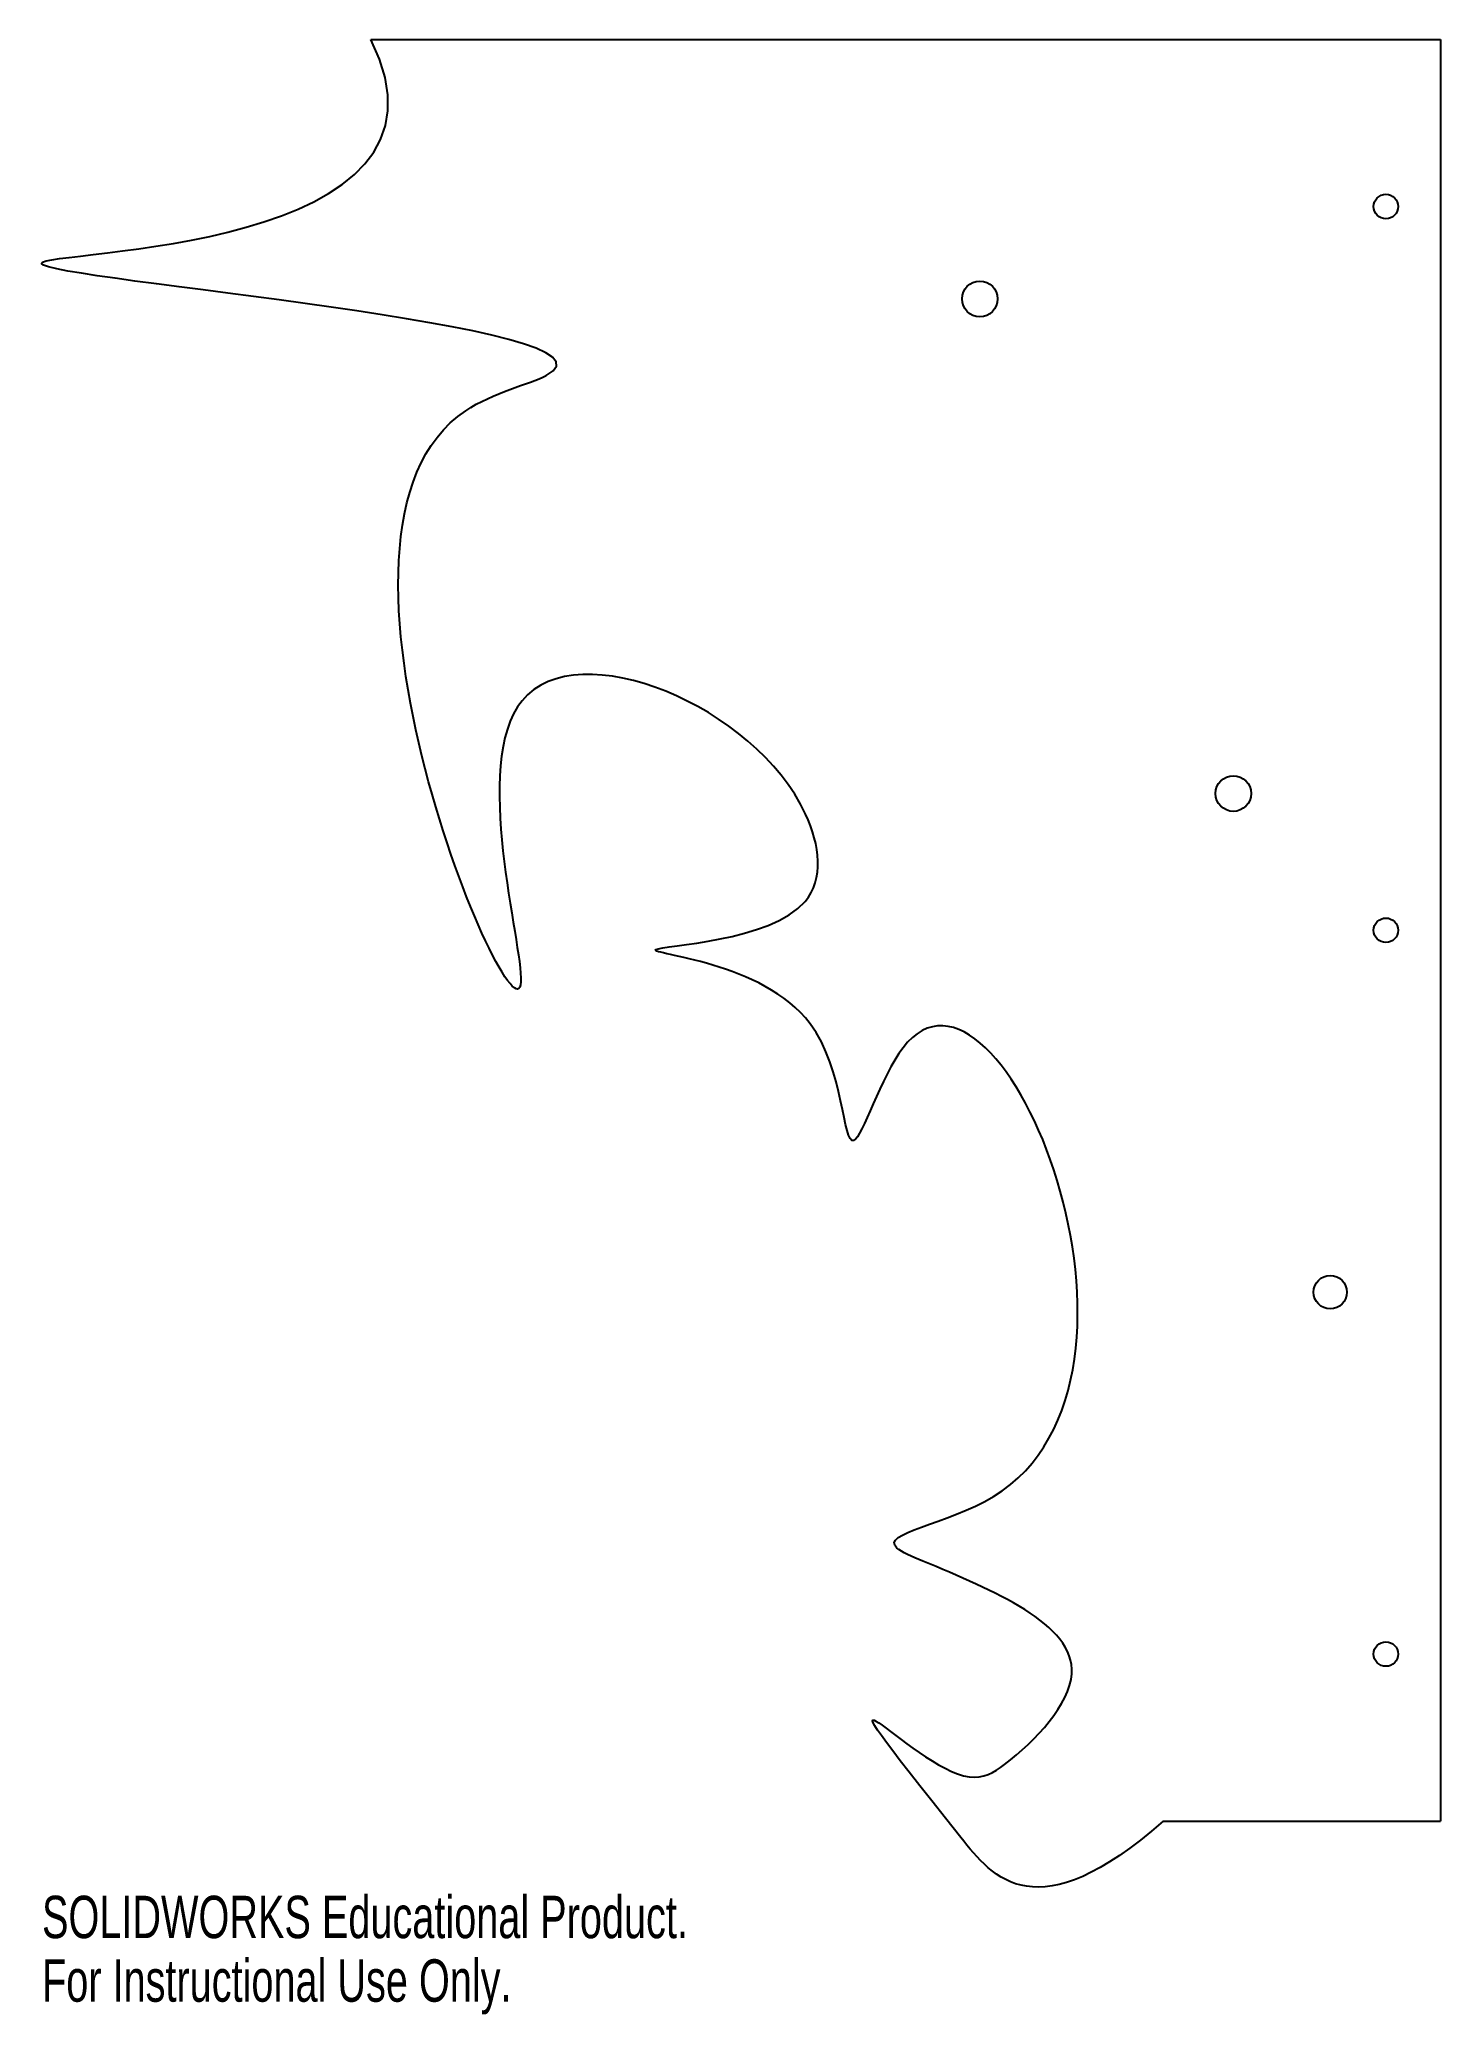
# Model space of a CAD drawing. Header units: inches. Extents: x -5.05 to 1.25, y -0.87 to 8.
import ezdxf

# ---------------------------------------------------------------- set-up
doc = ezdxf.new("R2010")
doc.units = ezdxf.units.IN
doc.header["$MEASUREMENT"] = 0
doc.styles.add('SLDTEXTSTYLE0', font='TXT', dxfattribs={"width": 0.7})

msp = doc.modelspace()

# ---------------------------------------------------------------- linework, layer by layer
at = {"color": 7, "linetype": 'Continuous', "lineweight": 25}
for p, q in [((-3.5585, 8), (1.2453, 8)), ((1.2453, 8), (1.2453, 0)), ((0, 0), (1.2453, 0))]:
    msp.add_line(p, q, dxfattribs=at)
for centre, radius in [((1, 7.25), 0.055), ((-0.8237, 6.8351), 0.08), ((0.315, 4.614), 0.08), ((1, 4), 0.055), ((0.75, 2.375), 0.075), ((1, 0.75), 0.055)]:
    msp.add_circle(centre, radius, dxfattribs=at)
msp.add_open_spline([(0, 0), (-0.5695, -0.4998), (-1.7861, 1.0242), (-0.9957, 0.0705), (-0.6199, 0.3074), (-0.1717, 0.7959), (-0.8238, 1.059), (-1.354, 1.2837), (0.3022, 1.491), (-0.9203, 4.5157), (-1.445, 2.7517), (-1.4225, 3.8405), (-2.7812, 3.9173), (-1.4904, 3.9566), (-1.6046, 4.9149), (-3.3634, 5.6373), (-2.3996, 2.2698), (-4.0876, 6.1639), (-1.8752, 6.679), (-7.3453, 7.0959), (-3.0711, 7.0272), (-3.5585, 8)], degree=3, knots=[0, 0, 0, 0, 0.007218, 0.04533, 0.054764, 0.083217, 0.130285, 0.137597, 0.165213, 0.280552, 0.307038, 0.338457, 0.381582, 0.421093, 0.443122, 0.520121, 0.590944, 0.735519, 0.757642, 0.887963, 1, 1, 1, 1], dxfattribs=at)

# ---------------------------------------------------------------- texts
at = {"color": 7, "linetype": 'Continuous', "char_height": 0.1903, "attachment_point": 1, "style": 'SLDTEXTSTYLE0'}
for s, insert in [('SOLIDWORKS Educational Product.', (-5.0356, -0.3354)), ('For Instructional Use Only.', (-5.0356, -0.6208))]:
    msp.add_mtext(s, dxfattribs=dict(at, insert=insert))

doc.saveas('drawing.dxf')
